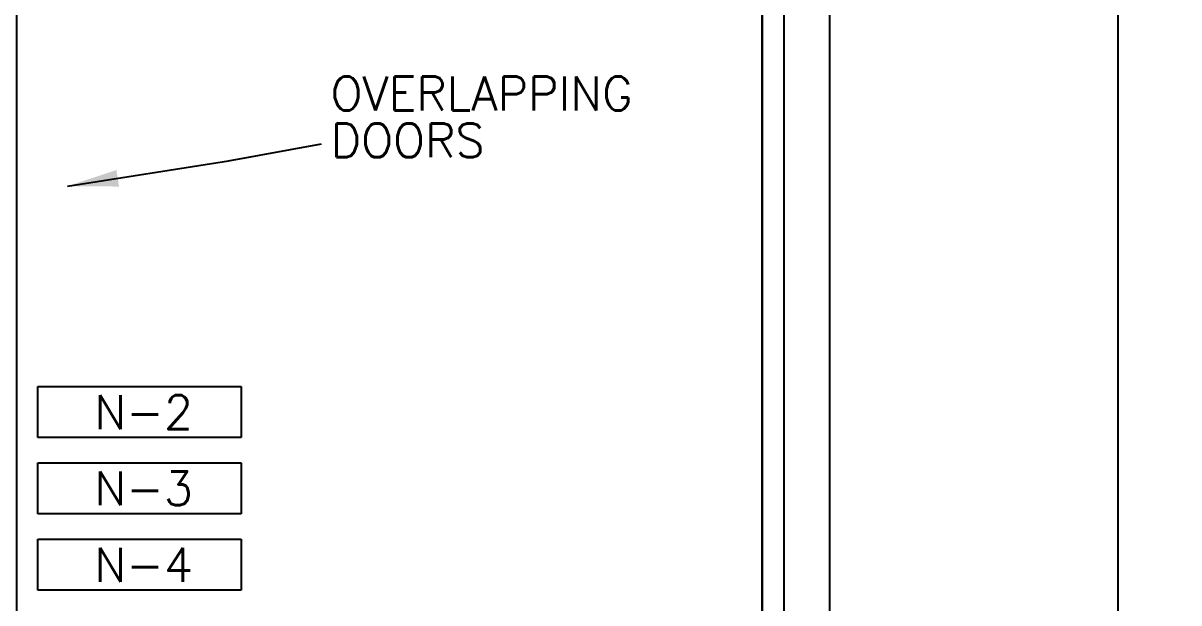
# Model space of a CAD drawing. Extents: x 0 to 288, y 0 to 192.
# Drawn here: x 49.69 to 83.8, y 85.21 to 102.31 of the extents above; entities that cross this region are included whole.
import ezdxf
from ezdxf.enums import TextEntityAlignment as Align

# ---------------------------------------------------------------- set-up
doc = ezdxf.new("R2010")
doc.units = 0
doc.header["$MEASUREMENT"] = 0
doc.layers.get('0').update_dxf_attribs({"linetype": 'CONTINUOUS'})
doc.layers.get('DEFPOINTS').update_dxf_attribs({"linetype": 'CONTINUOUS'})
doc.layers.add('PANEL', color=9, linetype='CONTINUOUS')
doc.styles.add('ROMANS', font='ROMANS.shx')
doc.dimstyles.get("Standard").update_dxf_attribs({"dimscale": 0, "dimtxt": 0.125, "dimasz": 0.1875, "dimexe": 0.187, "dimexo": 0.0625, "dimgap": 0.09, "dimtad": 0, "dimtih": 1, "dimtoh": 1, "dimlfac": 4, "dimzin": 0, "dimdsep": 46, "dimtxsty": 'ROMANS', "dimcen": 0, "dimclrd": 256, "dimclre": 256, "dimadec": 0, "dimazin": 0, "dimtfac": 1, "dimtofl": 0, "dimtmove": 0, "dimatfit": 3, "dimfxl": 0, "dimtolj": 1, "dimtzin": 0, "dimarcsym": 0})

# ---------------------------------------------------------------- blocks, each defined once
blk = doc.blocks.new('*D16')
at = {"layer": 'DEFPOINTS', "color": 0, "linetype": 'Continuous'}
for p in [(71.503, 111.442), (82, 111.442), (71.503, 55.442)]:
    blk.add_point(p, dxfattribs=at)
at = {"layer": 'PANEL', "linetype": 'Continuous', "lineweight": -2}
for p, q in [((71.565, 111.442), (82.187, 111.442)), ((82, 110.442), (82, 84.032)), ((82, 56.442), (82, 82.852)), ((71.565, 55.442), (82.187, 55.442))]:
    blk.add_line(p, q, dxfattribs=at)
at = {"layer": 'PANEL', "linetype": 'Continuous'}
for points in [[(81.833, 110.442), (82.167, 110.442), (82, 111.442)], [(81.833, 56.442), (82.167, 56.442), (82, 55.442)]]:
    blk.add_solid(points, dxfattribs=at)
at = {"layer": 'PANEL', "color": 0, "linetype": 'Continuous', "insert": (82, 83.442), "char_height": 1, "attachment_point": 5, "style": 'ROMANS'}
blk.add_mtext('\\A1;56.00', dxfattribs=at)
blk = doc.blocks.new('*D17')
at = {"layer": 'DEFPOINTS', "color": 0, "linetype": 'Continuous'}
for p in [(71.502, 117), (49.502, 71), (71.502, 71)]:
    blk.add_point(p, dxfattribs=at)
at = {"layer": 'PANEL', "linetype": 'Continuous', "lineweight": -2}
for p, q in [((49.502, 71.062), (49.502, 117.187)), ((50.502, 117), (58.412, 117)), ((70.502, 117), (62.593, 117)), ((71.502, 71.062), (71.502, 117.187))]:
    blk.add_line(p, q, dxfattribs=at)
at = {"layer": 'PANEL', "linetype": 'Continuous'}
for points in [[(50.502, 117.167), (50.502, 116.833), (49.502, 117)], [(70.502, 117.167), (70.502, 116.833), (71.502, 117)]]:
    blk.add_solid(points, dxfattribs=at)
at = {"layer": 'PANEL', "color": 0, "linetype": 'Continuous', "insert": (60.502, 117), "char_height": 1, "attachment_point": 5, "style": 'ROMANS'}
blk.add_mtext('\\A1;22.00', dxfattribs=at)

msp = doc.modelspace()

# ---------------------------------------------------------------- linework, layer by layer
at = {"color": 7, "linetype": 'Continuous'}
msp.add_line((73.5, 53.442), (73.5, 113.442), dxfattribs=at)
at = {"color": 3, "linetype": 'Continuous'}
msp.add_line((71.502, 111.442), (71.502, 55.442), dxfattribs=at)
msp.add_line((72.145, 110.442), (72.145, 56.442))
at = {"linetype": 'ByBlock'}
for p, q in [((50.126, 91.589), (56.126, 91.589)), ((50.126, 90.089), (50.126, 91.589)), ((56.126, 91.589), (56.126, 90.089)), ((56.126, 90.089), (50.126, 90.089)), ((50.126, 89.339), (56.126, 89.339)), ((50.126, 87.839), (50.126, 89.339)), ((56.126, 89.339), (56.126, 87.839)), ((56.126, 87.839), (50.126, 87.839)), ((50.126, 87.089), (56.126, 87.089)), ((50.126, 85.589), (50.126, 87.089)), ((56.126, 87.089), (56.126, 85.589)), ((56.126, 85.589), (50.126, 85.589))]:
    msp.add_line(p, q, dxfattribs=at)

# ---------------------------------------------------------------- texts
at = {"color": 0, "style": 'ROMANS'}
for s, p in [('OVERLAPPING', (58.764, 99.737)), ('DOORS', (58.764, 98.353))]:
    msp.add_text(s, height=1, dxfattribs=at).set_placement(p)
at = {"color": 0, "linetype": 'Continuous', "style": 'ROMANS'}
for s, p in [('N-2', (53.245, 90.839)), ('N-3', (53.245, 88.589)), ('N-4', (53.245, 86.332))]:
    msp.add_text(s, height=1, dxfattribs=at).set_placement(p, align=Align.MIDDLE)

# ---------------------------------------------------------------- dimensions: what is measured, and where the dimension line sits
at = {"layer": 'PANEL', "linetype": 'Continuous'}
dim = msp.add_linear_dim(base=(71.502, 117), p1=(49.502, 71), p2=(71.502, 71), dimstyle='Standard', override={"dimscale": 1, "dimtxt": 1, "dimasz": 1, "dimlfac": 1}, dxfattribs=at)
dim.commit()
dim.dimension.update_dxf_attribs({"geometry": '*D17', "text_midpoint": (60.502, 117), "dimtype": 160})
dim = msp.add_linear_dim(base=(82, 111.442), p1=(71.502, 55.442), p2=(71.502, 111.442), angle=270, dimstyle='Standard', override={"dimscale": 1, "dimtxt": 1, "dimasz": 1, "dimlfac": 1}, dxfattribs=at)
dim.commit()
dim.dimension.update_dxf_attribs({"geometry": '*D16', "text_midpoint": (82, 83.442)})

# ---------------------------------------------------------------- leaders
msp.add_leader([(51, 97.5), (55.75, 98.25), (58.5, 98.75)], dimstyle='Standard', override={"dimscale": 1, "dimtxt": 1, "dimasz": 1.5, "dimgap": 0.72})

doc.saveas('drawing.dxf')
